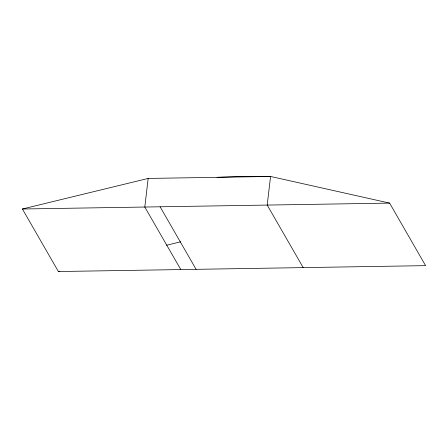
<?xml version="1.0" encoding="UTF-8"?>
<svg xmlns="http://www.w3.org/2000/svg" width="448" height="448" viewBox="0 0 448 448"><rect width="100%" height="100%" fill="white"/><g stroke="black" fill="none" stroke-linecap="round" stroke-linejoin="round"><path stroke-width="0.67" d="M148.165 178.433L22.4 208.998L58.391 271.533L425.6 265.647L389.609 203.112L270.57 176.467L148.165 178.433L144.805 207.038L180.796 269.567M58.391 271.533L59.752 271.202M166.477 245.258L180.757 241.791M217.017 177.33L239.019 176.529L270.57 176.467L267.204 205.078L303.195 267.607M22.4 208.998L389.609 203.112M160.104 206.791L196.095 269.326"/></g></svg>
